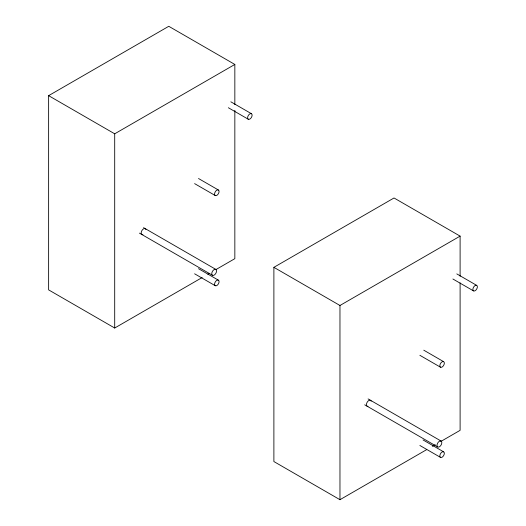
<?xml version="1.0" encoding="UTF-8"?>
<svg xmlns="http://www.w3.org/2000/svg" width="526" height="526" viewBox="0 0 526 526"><rect width="100%" height="100%" fill="white"/><g stroke="black" fill="none" stroke-linecap="round" stroke-linejoin="round"><path stroke-width="0.79" d="M202.142 277.544L114.701 328.027L48.629 289.879L48.629 95.66L168.767 26.3L234.839 64.448L234.839 104.602M48.629 95.66L114.701 133.808L234.839 64.448M207.829 274.263L209.249 273.441M215.647 269.746L234.839 258.667L234.839 110.342M426.691 449.631L339.967 499.7L273.888 461.552L273.888 267.333L394.027 197.973L460.105 236.121L460.105 276.275M273.888 267.333L339.967 305.488L460.105 236.121M432.379 446.344L435.219 444.7M440.906 441.419L460.105 430.34L460.105 282.83M230.842 101.807L251.454 113.715A3.189 1.841 -60 0 1 250.442 118.646A3.189 1.841 -60 0 1 247.687 117.055A3.189 1.841 -60 0 1 251.454 113.715M228.363 107.738L248.265 119.231M456.811 273.895L476.714 285.388A3.189 1.841 -60 0 1 475.701 290.319A3.189 1.841 -60 0 1 472.946 288.728A3.189 1.841 -60 0 1 476.714 285.388M452.912 279.004L473.525 290.904M198.512 178.518L218.415 190.011A3.189 1.841 -60 0 1 217.402 194.942A3.189 1.841 -60 0 1 214.647 193.351A3.189 1.841 -60 0 1 218.415 190.011M194.613 183.627L215.226 195.527M423.772 350.191L443.674 361.684A3.189 1.841 -60 0 1 442.662 366.622A3.189 1.841 -60 0 1 439.907 365.024A3.189 1.841 -60 0 1 443.674 361.684M419.873 355.3L440.492 367.201M143.552 227.659L215.851 269.397A3.399 1.959 -60 0 1 214.779 274.664A3.399 1.959 -60 0 1 211.833 272.961A3.399 1.959 -60 0 1 215.851 269.397M139.449 233.13L212.458 275.282M198.512 268.694L218.415 280.18A3.189 1.841 -60 0 1 217.402 285.118A3.189 1.841 -60 0 1 214.647 283.521A3.189 1.841 -60 0 1 218.415 280.18M194.613 273.796L215.226 285.697M368.108 398.918L441.117 441.071A3.399 1.959 -60 0 1 440.038 446.337A3.399 1.959 -60 0 1 437.093 444.634A3.399 1.959 -60 0 1 441.117 441.071M364.709 404.81L437.717 446.955M423.062 439.953L443.674 451.854A3.189 1.841 -60 0 1 442.662 456.792A3.189 1.841 -60 0 1 439.907 455.2A3.189 1.841 -60 0 1 443.674 451.854M419.873 445.469L440.492 457.377M339.967 305.488L339.967 499.7M114.701 133.808L114.701 328.027M367.95 406.355A3.399 1.959 -60 0 1 367.22 402.14A3.399 1.959 -60 0 1 371.146 401.167M142.914 234.642A3.399 1.959 -60 0 1 141.875 230.612A3.399 1.959 -60 0 1 145.886 229.494"/></g></svg>
